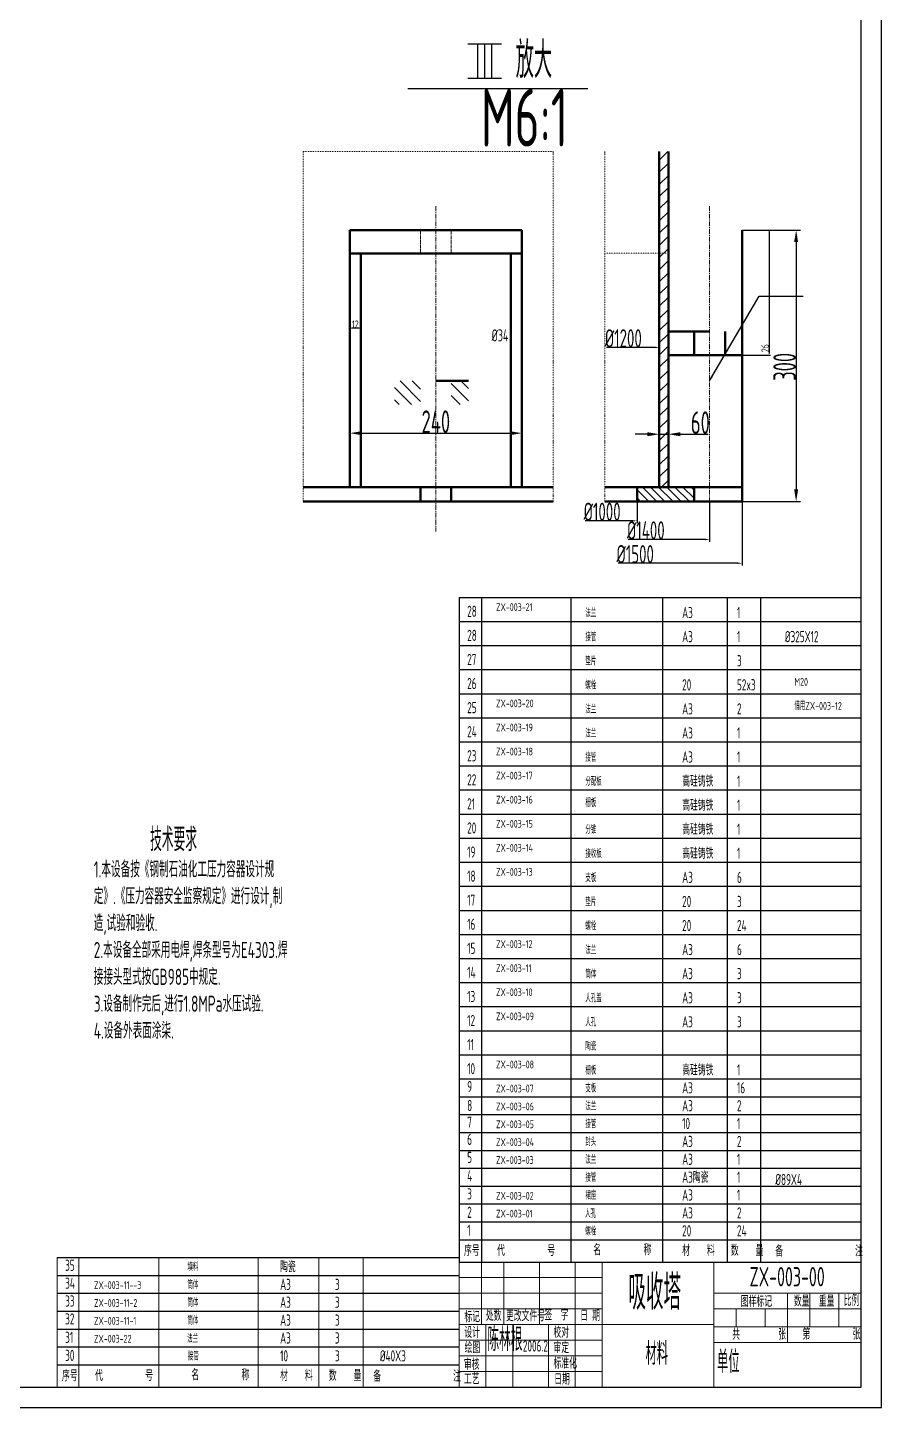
# Model space of a CAD drawing. Header units: millimetres. Extents: x -253 to 11070, y -374 to 15635.
# Drawn here: x 5408 to 11070, y -374 to 8776 of the extents above; entities that cross this region are included whole.
import ezdxf

# ---------------------------------------------------------------- set-up
doc = ezdxf.new("R2010")
doc.units = ezdxf.units.MM
for name, pattern in [('CENTER', [50.8, 31.75, -6.35, 6.35, -6.35]), ('DASHED2', [9.525, 6.35, -3.175]), ('DIVIDE2', [15.875, 6.35, -3.175, 0, -3.175, 0, -3.175])]:
    doc.linetypes.add(name, pattern=pattern)
for name, color, linetype, lineweight in [('中心线', 6, 'CENTER', 18), ('剖面线', 3, 'Continuous', 18), ('双点划线', 8, 'DIVIDE2', 18), ('文字', 2, 'Continuous', 25), ('标注', 1, 'Continuous', 30), ('粗实线', 5, 'Continuous', 50), ('虚线', 7, 'DASHED2', 18)]:
    doc.layers.add(name, color=color, linetype=linetype, lineweight=lineweight)
doc.styles.add('字体120', font='gbenor.shx', dxfattribs={"width": 0.7, "height": 120, "bigfont": 'gbcbig.shx'})
doc.styles.add('字体150', font='gbenor.shx', dxfattribs={"width": 0.7, "height": 150, "bigfont": 'gbcbig.shx'})
doc.styles.add('字体5', font='gbenor.shx', dxfattribs={"width": 0.7, "height": 5, "bigfont": 'gbcbig.shx'})
doc.styles.add('字体50', font='gbenor.shx', dxfattribs={"width": 0.7, "height": 50, "bigfont": 'gbcbig.shx'})
doc.styles.add('字体80', font='gbenor.shx', dxfattribs={"width": 0.7, "height": 80, "bigfont": 'gbcbig.shx'})
doc.dimstyles.new('基本样式150', dxfattribs={"dimtxt": 150, "dimasz": 80, "dimexe": 30, "dimexo": 0.625, "dimgap": 1.5, "dimtad": 1, "dimdec": 1, "dimdsep": 46, "dimtxsty": '字体150', "dimcen": 20, "dimadec": 0, "dimazin": 0, "dimtfac": 1, "dimtdec": 1, "dimtmove": 0, "dimatfit": 3, "dimfxl": 0, "dimarcsym": 0})
doc.dimstyles.new('基本样式50', dxfattribs={"dimtxt": 50, "dimasz": 10, "dimexe": 9, "dimexo": 0.625, "dimtad": 1, "dimdec": 1, "dimdsep": 46, "dimtxsty": '字体50', "dimcen": 4, "dimadec": 0, "dimazin": 0, "dimtfac": 1, "dimtdec": 1, "dimtmove": 0, "dimatfit": 3, "dimfxl": 0, "dimarcsym": 0})
doc.dimstyles.new('省扯样式50', dxfattribs={"dimtxt": 120, "dimasz": 30, "dimexe": 15, "dimexo": 0.625, "dimtad": 1, "dimdec": 1, "dimdsep": 46, "dimtxsty": '字体120', "dimcen": 4, "dimse2": 1, "dimsd2": 1, "dimadec": 0, "dimazin": 0, "dimtfac": 1, "dimtdec": 1, "dimtmove": 0, "dimatfit": 3, "dimfxl": 0, "dimarcsym": 0})

# ---------------------------------------------------------------- blocks, each defined once
blk = doc.blocks.new('*D40')
at = {"layer": 'Defpoints', "color": 0}
for p in [(8894.4, 5633.2), (9931.3, 5633.2), (8894.4, 5381.3)]:
    blk.add_point(p, dxfattribs=at)
at = {"layer": '标注', "color": 0, "lineweight": -2}
for p, q in [((9931.3, 5632.6), (9931.3, 5366.3)), ((9901.3, 5381.3), (9391.9, 5381.3))]:
    blk.add_line(p, q, dxfattribs=at)
at = {"layer": '标注', "color": 0}
blk.add_solid([(9901.3, 5386.3), (9901.3, 5376.3), (9931.3, 5381.3)], dxfattribs=at)
at = {"layer": '标注', "color": 0, "insert": (9508.1, 5441.9), "char_height": 120, "attachment_point": 5, "style": '字体120'}
blk.add_mtext('%%C1400', dxfattribs=at)
blk = doc.blocks.new('*D41')
at = {"layer": 'Defpoints', "color": 0}
for p in [(8115.6, 6654.7), (8115.6, 5729.2), (9597.3, 5729.2)]:
    blk.add_point(p, dxfattribs=at)
at = {"layer": '标注', "color": 0, "lineweight": -2}
for p, q in [((9567.3, 6654.7), (9246.3, 6654.7)), ((9597.3, 5729.9), (9597.3, 6669.7))]:
    blk.add_line(p, q, dxfattribs=at)
at = {"layer": '标注', "color": 0}
blk.add_solid([(9567.3, 6659.7), (9567.3, 6649.7), (9597.3, 6654.7)], dxfattribs=at)
at = {"layer": '标注', "color": 0, "insert": (9359, 6715.3), "char_height": 120, "attachment_point": 5, "style": '字体120'}
blk.add_mtext('%%C1200 ', dxfattribs=at)
blk = doc.blocks.new('*D42')
at = {"layer": 'Defpoints', "color": 0}
for p in [(7236.3, 5633.2), (10147.9, 5633.2), (7236.3, 5223.8)]:
    blk.add_point(p, dxfattribs=at)
at = {"layer": '标注', "color": 0, "lineweight": -2}
for p, q in [((10147.9, 5632.6), (10147.9, 5208.8)), ((10117.9, 5223.8), (9324.7, 5223.8))]:
    blk.add_line(p, q, dxfattribs=at)
at = {"layer": '标注', "color": 0}
blk.add_solid([(10117.9, 5228.8), (10117.9, 5218.8), (10147.9, 5223.8)], dxfattribs=at)
at = {"layer": '标注', "color": 0, "insert": (9437.4, 5284.4), "char_height": 120, "attachment_point": 5, "style": '字体120'}
blk.add_mtext('%%C1500', dxfattribs=at)
blk = doc.blocks.new('*D43')
at = {"layer": 'Defpoints', "color": 0}
for p in [(10147.9, 7433.2), (10147.9, 6604.5), (10324.9, 6604.5)]:
    blk.add_point(p, dxfattribs=at)
at = {"layer": '标注', "color": 0, "lineweight": -2}
for p, q in [((10148.5, 7433.2), (10333.9, 7433.2)), ((10324.9, 7423.2), (10324.9, 6614.5)), ((10148.5, 6604.5), (10333.9, 6604.5))]:
    blk.add_line(p, q, dxfattribs=at)
at = {"layer": '标注', "color": 0}
for points in [[(10323.2, 7423.2), (10326.5, 7423.2), (10324.9, 7433.2)], [(10323.2, 6614.5), (10326.5, 6614.5), (10324.9, 6604.5)]]:
    blk.add_solid(points, dxfattribs=at)
at = {"layer": '标注', "color": 0, "insert": (10299.2, 6649.9), "char_height": 50, "attachment_point": 5, "rotation": 90, "style": '字体50'}
blk.add_mtext('26', dxfattribs=at)
blk = doc.blocks.new('*D44')
at = {"layer": 'Defpoints', "color": 0}
for p in [(10147.9, 7433.2), (10147.9, 5633.2), (10504.7, 5633.2)]:
    blk.add_point(p, dxfattribs=at)
at = {"layer": '标注', "color": 0, "lineweight": -2}
for p, q in [((10148.5, 7433.2), (10534.7, 7433.2)), ((10504.7, 7353.2), (10504.7, 5713.2)), ((10148.5, 5633.2), (10534.7, 5633.2))]:
    blk.add_line(p, q, dxfattribs=at)
at = {"layer": '标注', "color": 0}
for points in [[(10491.3, 7353.2), (10518, 7353.2), (10504.7, 7433.2)], [(10491.3, 5713.2), (10518, 5713.2), (10504.7, 5633.2)]]:
    blk.add_solid(points, dxfattribs=at)
at = {"layer": '标注', "color": 0, "insert": (10428.2, 6526), "char_height": 150, "attachment_point": 5, "rotation": 90, "style": '字体150'}
blk.add_mtext('300', dxfattribs=at)
blk = doc.blocks.new('*D45')
at = {"layer": 'Defpoints', "color": 0}
for p in [(9657.3, 6079.5), (9597.3, 5729.2), (9657.3, 5729.2)]:
    blk.add_point(p, dxfattribs=at)
at = {"layer": '标注', "color": 0, "lineweight": -2}
for p, q in [((9517.3, 6079.5), (9437.3, 6079.5)), ((9597.3, 5729.9), (9597.3, 6109.5)), ((9597.3, 6079.5), (9657.3, 6079.5)), ((9657.3, 5729.9), (9657.3, 6109.5)), ((9737.3, 6079.5), (9921.8, 6079.5))]:
    blk.add_line(p, q, dxfattribs=at)
at = {"layer": '标注', "color": 0}
for points in [[(9517.3, 6092.8), (9517.3, 6066.1), (9597.3, 6079.5)], [(9737.3, 6092.8), (9737.3, 6066.1), (9657.3, 6079.5)]]:
    blk.add_solid(points, dxfattribs=at)
at = {"layer": '标注', "color": 0, "insert": (9869.6, 6156), "char_height": 150, "attachment_point": 5, "style": '字体150'}
blk.add_mtext('60', dxfattribs=at)
blk = doc.blocks.new('*D46')
at = {"layer": 'Defpoints', "color": 0}
for p in [(8685.6, 6086.2), (7545.6, 5729.2), (8685.6, 5729.2)]:
    blk.add_point(p, dxfattribs=at)
at = {"layer": '标注', "color": 0, "lineweight": -2}
for p, q in [((7545.6, 5729.9), (7545.6, 6116.2)), ((7625.6, 6086.2), (8605.6, 6086.2)), ((8685.6, 5729.9), (8685.6, 6116.2))]:
    blk.add_line(p, q, dxfattribs=at)
at = {"layer": '标注', "color": 0}
for points in [[(7625.6, 6099.5), (7625.6, 6072.8), (7545.6, 6086.2)], [(8605.6, 6099.5), (8605.6, 6072.8), (8685.6, 6086.2)]]:
    blk.add_solid(points, dxfattribs=at)
at = {"layer": '标注', "color": 0, "insert": (8115.6, 6162.7), "char_height": 150, "attachment_point": 5, "style": '字体150'}
blk.add_mtext('240', dxfattribs=at)
blk = doc.blocks.new('*D47')
at = {"layer": 'Defpoints', "color": 0}
for p in [(7545.6, 7277.2), (7617.6, 7277.2), (7545.6, 6783.3)]:
    blk.add_point(p, dxfattribs=at)
at = {"layer": '标注', "color": 0, "lineweight": -2}
for p, q in [((7545.6, 7276.6), (7545.6, 6774.3)), ((7617.6, 7276.6), (7617.6, 6774.3)), ((7607.6, 6783.3), (7555.6, 6783.3))]:
    blk.add_line(p, q, dxfattribs=at)
at = {"layer": '标注', "color": 0}
for points in [[(7555.6, 6785), (7555.6, 6781.6), (7545.6, 6783.3)], [(7607.6, 6785), (7607.6, 6781.6), (7617.6, 6783.3)]]:
    blk.add_solid(points, dxfattribs=at)
at = {"layer": '标注', "color": 0, "insert": (7581.6, 6808.9), "char_height": 50, "attachment_point": 5, "style": '字体50'}
blk.add_mtext('12', dxfattribs=at)
blk = doc.blocks.new('*D48')
at = {"layer": 'Defpoints', "color": 0}
for p in [(8013.6, 5633.2), (9450, 5633.2), (8013.6, 5505)]:
    blk.add_point(p, dxfattribs=at)
at = {"layer": '标注', "color": 0, "lineweight": -2}
for p, q in [((9450, 5632.6), (9450, 5490)), ((9420, 5505), (9105.6, 5505))]:
    blk.add_line(p, q, dxfattribs=at)
at = {"layer": '标注', "color": 0}
blk.add_solid([(9420, 5510), (9420, 5500), (9450, 5505)], dxfattribs=at)
at = {"layer": '标注', "color": 0, "insert": (9218.2, 5565.6), "char_height": 120, "attachment_point": 5, "style": '字体120'}
blk.add_mtext('%%C1000', dxfattribs=at)

msp = doc.modelspace()

# ---------------------------------------------------------------- hatches: boundary and pattern name
at = {"layer": '剖面线'}
h = msp.add_hatch(dxfattribs=at)
h.set_pattern_fill('ANSI31', color=256, scale=18, style=0)
h.set_pattern_definition([(45, (-601239.55, 64006.39), (-40.4111525, 40.4111525), [])])
h.paths.add_polyline_path([(9597.28, 5729.23), (9657.28, 5729.23), (9657.28, 7953.58), (9597.28, 7953.58)])
h = msp.add_hatch(dxfattribs=at)
h.set_pattern_fill('ANSI31', color=256, scale=18, angle=90, style=0)
h.set_pattern_definition([(135, (-603055.23, 63005.48), (-40.4111525, -40.4111525), [])])
h.paths.add_polyline_path([(8013.62, 6432.32), (7841.6, 6432.32), (7841.6, 6276.32), (8013.62, 6276.32)])
h.paths.add_polyline_path([(8332.23, 6276.32), (8332.23, 6432.32), (8217.62, 6432.32), (8217.62, 6276.32)])
h = msp.add_hatch(dxfattribs=at)
h.set_pattern_fill('ANSI31', color=256, scale=12, angle=90, style=0)
h.set_pattern_definition([(135, (-601239.55, 64006.393), (-26.9407684, -26.9407684), [])])
h.paths.add_polyline_path([(9449.99, 5729.23), (9449.99, 5633.23), (9829.3, 5633.23), (9829.3, 5729.23)])

# ---------------------------------------------------------------- linework, layer by layer
for p, q in [((11070.1, -373.54), (11070.1, 15635.15)), ((8269.59, 4997.4), (10935.46, 4997.4)), ((8269.59, 4997.4), (8269.59, 590.48)), ((8417.7, 4997.4), (8417.7, 590.48)), ((9010.11, 4997.4), (9010.11, 590.48)), ((9619.01, 4997.4), (9619.01, 590.48)), ((10046.84, 4997.4), (10046.84, 590.48)), ((10269, 4997.4), (10269, 590.48)), ((8269.59, 4837.77), (10935.46, 4837.77)), ((8269.59, 4678.15), (10935.46, 4678.15)), ((8269.59, 4518.53), (10935.46, 4518.53)), ((8269.59, 4358.9), (10935.46, 4358.9)), ((8269.59, 4199.28), (10935.46, 4199.28)), ((8269.59, 4039.66), (10935.46, 4039.66)), ((8269.59, 3880.03), (10935.46, 3880.03)), ((8269.59, 3720.41), (10935.46, 3720.41)), ((8269.59, 3560.79), (10935.46, 3560.79)), ((8269.59, 3401.16), (10935.46, 3401.16)), ((8269.59, 3241.54), (10935.46, 3241.54)), ((8269.59, 3081.92), (10935.46, 3081.92)), ((8269.59, 2922.29), (10935.46, 2922.29)), ((8269.59, 2762.67), (10935.46, 2762.67)), ((8269.59, 2603.05), (10935.46, 2603.05)), ((8269.59, 2443.42), (10935.46, 2443.42)), ((8269.59, 2283.8), (10935.46, 2283.8)), ((8269.59, 2124.18), (10935.46, 2124.18)), ((8269.59, 1964.55), (10935.46, 1964.55)), ((8269.59, 1804.93), (10935.46, 1804.93)), ((10935.46, 590.48), (10935.46, 1804.93)), ((8269.59, 1686.45), (10935.46, 1686.45)), ((8269.59, 1567.96), (10935.46, 1567.96)), ((8269.59, 1449.48), (10935.46, 1449.48)), ((8269.59, 1331), (10935.46, 1331)), ((8269.59, 1212.52), (10935.46, 1212.52)), ((8269.59, 1094.03), (10935.46, 1094.03)), ((8269.59, 975.55), (10935.46, 975.55)), ((8269.59, 857.07), (10935.46, 857.07)), ((8269.59, 738.58), (10935.46, 738.58)), ((5603.72, 620.1), (8269.59, 620.1)), ((8269.59, 590.48), (10935.46, 590.48)), ((5603.72, 501.62), (8269.59, 501.62)), ((5603.72, 383.13), (8269.59, 383.13)), ((5603.72, 264.65), (8269.59, 264.65)), ((5603.72, 146.17), (8269.59, 146.17)), ((5603.72, 27.68), (8269.59, 27.68)), ((5603.72, -90.8), (8269.59, -90.8)), ((5603.72, -238.9), (8269.59, -238.9)), ((-253.12, -373.54), (11070.1, -373.54))]:
    msp.add_line(p, q)
at = {"layer": 'Defpoints'}
msp.add_line((7339.88, 264.65), (7633.43, 264.65), dxfattribs=at)
at = {"layer": '中心线'}
for p, q in [((8115.62, 7591.25), (8115.62, 5435.13)), ((9931.3, 7591.25), (9931.3, 5435.13))]:
    msp.add_line(p, q, dxfattribs=at)
at = {"layer": '剖面线'}
for p, q in [((5603.72, 620.1), (5603.72, -238.9)), ((5748.11, 620.1), (5748.11, -238.9)), ((6278.39, 620.1), (6278.39, -238.9)), ((6936.66, 620.1), (6936.66, -238.9)), ((7339.88, 620.1), (7339.88, -238.9)), ((7633.43, 620.1), (7633.43, -238.9)), ((8269.59, 590.48), (10935.46, 590.48)), ((8269.59, 590.48), (8269.59, -238.9)), ((8417.7, 590.48), (8417.7, 175.79)), ((8565.8, 590.48), (8565.8, 175.79)), ((8802.77, 590.48), (8802.77, 175.79)), ((9039.73, 590.48), (9039.73, -238.9)), ((9217.46, 590.48), (9217.46, -238.9)), ((9957.98, 590.48), (9957.98, -238.9)), ((10935.46, 590.48), (10935.46, -238.9)), ((8269.59, 486.81), (9217.46, 486.81)), ((8269.59, 383.13), (9217.46, 383.13)), ((9957.98, 383.13), (10935.46, 383.13)), ((10446.72, 383.13), (10446.72, 57.3)), ((10594.83, 383.13), (10594.83, 160.98)), ((10787.36, 383.13), (10787.36, 160.98)), ((8269.59, 279.46), (9217.46, 279.46)), ((9957.98, 279.46), (10935.46, 279.46)), ((10106.08, 279.46), (10106.08, 160.98)), ((10298.62, 279.46), (10298.62, 160.98)), ((9217.46, 175.79), (8269.59, 175.79)), ((8447.32, 175.79), (8447.32, -238.9)), ((8625.04, 175.79), (8625.04, -238.9)), ((8862.01, 175.79), (8862.01, -238.9)), ((9217.46, 175.79), (9957.98, 175.79)), ((9957.98, 160.98), (10935.46, 160.98)), ((8269.59, 72.11), (9217.46, 72.11)), ((9957.98, 57.3), (10935.46, 57.3)), ((8269.59, -31.56), (9217.46, -31.56)), ((8269.59, -135.23), (9217.46, -135.23)), ((5603.72, -238.9), (8269.59, -238.9)), ((8269.59, -238.9), (10935.46, -238.9))]:
    msp.add_line(p, q, dxfattribs=at)
at = {"layer": '双点划线'}
for p, q in [((7236.27, 5633.23), (7236.27, 7953.58)), ((7236.27, 7953.58), (8894.41, 7953.58)), ((8894.41, 7953.58), (8894.41, 5633.23)), ((9236.06, 7953.58), (9236.06, 5633.23)), ((9657.28, 7280.88), (9236.06, 7280.88))]:
    msp.add_line(p, q, dxfattribs=at)
at = {"layer": '标注'}
for p, q in [((10935.46, -238.9), (10935.46, 15500.51)), ((8327.42, 8667.67), (8550.1, 8667.67)), ((8392.36, 8667.67), (8392.36, 8440.43)), ((8438.76, 8667.67), (8438.76, 8440.43)), ((8485.16, 8667.67), (8485.16, 8440.43)), ((8327.42, 8440.43), (8550.1, 8440.43)), ((7929.17, 8372.48), (9122.45, 8372.48)), ((83.48, -238.9), (10935.46, -238.9)), ((8269.59, -238.9), (10935.46, -238.9))]:
    msp.add_line(p, q, dxfattribs=at)
at = {"layer": '粗实线'}
for p, q in [((9597.28, 7953.58), (9597.28, 5729.23)), ((9657.28, 7953.58), (9657.28, 5729.23)), ((7545.62, 7433.23), (7545.62, 5729.23)), ((7545.62, 7433.23), (8685.62, 7433.23)), ((8685.62, 7433.23), (8685.62, 5729.23)), ((10147.91, 7433.23), (10147.91, 5633.23)), ((7545.62, 7277.23), (8685.62, 7277.23)), ((7617.62, 7277.23), (7617.62, 5729.23)), ((8613.62, 7277.23), (8613.62, 5729.23)), ((9657.28, 6760.53), (9931.3, 6760.53)), ((9829.3, 6760.53), (9829.3, 6604.53)), ((10033.3, 6760.53), (10033.3, 6604.53)), ((9657.28, 6604.53), (10147.91, 6604.53)), ((8115.62, 6432.32), (8332.23, 6432.32)), ((7236.27, 5729.23), (8894.41, 5729.23)), ((8013.62, 5729.23), (8013.62, 5633.23)), ((8217.62, 5729.23), (8217.62, 5633.23)), ((9236.06, 5729.23), (10147.91, 5729.23)), ((9449.99, 5729.23), (9449.99, 5633.23)), ((9829.3, 5729.23), (9829.3, 5633.23)), ((7236.27, 5633.23), (8894.41, 5633.23)), ((9236.06, 5633.23), (10147.91, 5633.23))]:
    msp.add_line(p, q, dxfattribs=at)
at = {"layer": '虚线'}
for p, q in [((8013.62, 7433.23), (8013.62, 7277.23)), ((8217.62, 7433.23), (8217.62, 7277.23))]:
    msp.add_line(p, q, dxfattribs=at)

# ---------------------------------------------------------------- texts
at = {"layer": '文字', "width": 0.7}
for s, height, style, p in [('ZX-003-21', 51.425, '字体50', (8514.7, 4907.35)), ('法兰', 51.425, '字体50', (9107.12, 4867.13)), ('A3', 74.052, '字体5', (9748.93, 4859.8)), ('1', 74.05, '字体5', (10112.42, 4859.8)), ('接管', 51.425, '字体50', (9107.12, 4707.51)), ('A3', 74.052, '字体5', (9748.93, 4700.17)), ('1', 74.05, '字体5', (10112.42, 4700.17)), ('%%C325X12', 74.052, '字体5', (10429.49, 4700.17)), ('垫片', 51.425, '字体50', (9107.12, 4547.88)), ('3', 74.05, '字体5', (10112.42, 4540.55)), ('螺栓', 51.425, '字体50', (9107.12, 4388.26)), ('20', 74.052, '字体5', (9748.93, 4380.93)), ('52x3', 74.052, '字体5', (10112.42, 4380.93)), ('M20', 51.425, '字体50', (10493.53, 4411.51)), ('ZX-003-20', 51.425, '字体50', (8514.7, 4268.86)), ('借用ZX-003-12', 51.425, '字体50', (10493.53, 4251.89)), ('法兰', 51.425, '字体50', (9107.12, 4228.64)), ('A3', 74.052, '字体5', (9748.93, 4221.3)), ('2', 74.05, '字体5', (10112.42, 4221.3)), ('ZX-003-19', 51.425, '字体50', (8514.7, 4109.24)), ('法兰', 51.425, '字体50', (9107.12, 4069.01)), ('A3', 74.052, '字体5', (9748.93, 4061.68)), ('1', 74.05, '字体5', (10112.42, 4061.68)), ('ZX-003-18', 51.425, '字体50', (8514.7, 3949.61)), ('接管', 51.425, '字体50', (9107.12, 3909.39)), ('A3', 74.052, '字体5', (9748.93, 3902.06)), ('1', 74.05, '字体5', (10112.42, 3902.06)), ('ZX-003-17', 51.425, '字体50', (8514.7, 3789.99)), ('分配板', 51.425, '字体50', (9107.12, 3749.77)), ('高硅铸铁', 74.052, '字体5', (9748.93, 3742.44)), ('1', 74.05, '字体5', (10112.42, 3742.44)), ('ZX-003-16', 51.425, '字体50', (8514.7, 3630.37)), ('栅板', 51.425, '字体50', (9107.12, 3608.59)), ('高硅铸铁', 74.052, '字体5', (9748.93, 3582.81)), ('1', 74.05, '字体5', (10112.42, 3582.81)), ('技术要求', 154.275, '字体150', (6220.74, 3314.85)), ('ZX-003-15', 51.425, '字体50', (8514.7, 3470.74)), ('分锥', 51.425, '字体50', (9107.12, 3430.52)), ('高硅铸铁', 74.052, '字体5', (9748.93, 3423.19)), ('1', 74.05, '字体5', (10112.42, 3423.19)), ('ZX-003-14', 51.425, '字体50', (8514.7, 3311.12)), ('接收板', 51.425, '字体50', (9107.12, 3270.9)), ('高硅铸铁', 74.052, '字体5', (9748.93, 3263.57)), ('1', 74.05, '字体5', (10112.42, 3263.57)), ('ZX-003-13', 51.425, '字体50', (8514.7, 3151.5)), ('支板', 51.425, '字体50', (9107.12, 3111.27)), ('A3', 74.052, '字体5', (9748.93, 3103.94)), ('6', 74.05, '字体5', (10112.42, 3103.94)), ('垫片', 51.425, '字体50', (9107.12, 2951.65)), ('20', 74.052, '字体5', (9748.93, 2944.32)), ('3', 74.05, '字体5', (10112.42, 2944.32)), ('螺栓', 51.425, '字体50', (9107.12, 2792.03)), ('20', 74.052, '字体5', (9748.93, 2784.7)), ('24', 74.052, '字体5', (10112.42, 2784.7)), ('ZX-003-12', 51.425, '字体50', (8514.7, 2672.63)), ('法兰', 51.425, '字体50', (9107.12, 2632.4)), ('A3', 74.052, '字体5', (9748.93, 2625.07)), ('6', 74.05, '字体5', (10112.42, 2625.07)), ('ZX-003-11', 51.425, '字体50', (8514.7, 2513)), ('筒体', 51.425, '字体50', (9107.12, 2472.78)), ('A3', 74.052, '字体5', (9748.93, 2465.45)), ('3', 74.05, '字体5', (10112.42, 2465.45)), ('ZX-003-10', 51.425, '字体50', (8514.7, 2353.38)), ('A3', 74.052, '字体5', (9748.93, 2305.83)), ('3', 74.05, '字体5', (10112.42, 2305.83)), ('人孔盖', 51.425, '字体50', (9107.12, 2313.16)), ('ZX-003-09', 51.425, '字体50', (8514.7, 2193.76)), ('人孔', 51.425, '字体50', (9107.12, 2153.53)), ('A3', 74.052, '字体5', (9748.93, 2146.2)), ('3', 74.05, '字体5', (10112.42, 2146.2)), ('陶瓷', 51.425, '字体50', (9107.12, 1993.91)), ('ZX-003-08', 51.425, '字体50', (8514.7, 1874.51)), ('栅板', 51.425, '字体50', (9107.12, 1834.29)), ('高硅铸铁', 74.052, '字体5', (9748.93, 1826.96)), ('1', 74.05, '字体5', (10112.42, 1826.96)), ('ZX-003-07', 51.425, '字体50', (8514.7, 1714.89)), ('支板', 51.425, '字体50', (9107.12, 1715.8)), ('A3', 74.052, '字体5', (9748.93, 1708.47)), ('16', 74.052, '字体5', (10112.42, 1708.47)), ('ZX-003-06', 51.425, '字体50', (8514.7, 1596.41)), ('法兰', 51.425, '字体50', (9107.12, 1597.32)), ('A3', 74.052, '字体5', (9748.93, 1589.99)), ('2', 74.05, '字体5', (10112.42, 1589.99)), ('ZX-003-05', 51.425, '字体50', (8514.7, 1477.92)), ('接管', 51.425, '字体50', (9107.12, 1478.84)), ('10', 74.052, '字体5', (9748.93, 1471.51)), ('1', 74.05, '字体5', (10112.42, 1471.51)), ('ZX-003-04', 51.425, '字体50', (8514.7, 1359.44)), ('封头', 51.425, '字体50', (9107.12, 1360.35)), ('A3', 74.052, '字体5', (9748.93, 1353.02)), ('2', 74.05, '字体5', (10112.42, 1353.02)), ('ZX-003-03', 51.425, '字体50', (8514.7, 1240.96)), ('法兰', 51.425, '字体50', (9107.12, 1241.87)), ('A3', 74.052, '字体5', (9748.93, 1234.54)), ('1', 74.05, '字体5', (10112.42, 1234.54)), ('A3陶瓷', 74.052, '字体5', (9748.93, 1116.06)), ('1', 74.05, '字体5', (10112.42, 1116.06)), ('接管', 51.425, '字体50', (9107.12, 1123.39)), ('%%C89X4', 74.052, '字体5', (10366.24, 1100.45)), ('ZX-003-02', 51.425, '字体50', (8514.7, 1003.99)), ('裙座', 51.425, '字体50', (9107.12, 1004.91)), ('A3', 74.052, '字体5', (9748.93, 997.57)), ('1', 74.05, '字体5', (10112.42, 997.57)), ('ZX-003-01', 51.425, '字体50', (8514.7, 885.51)), ('人孔', 51.425, '字体50', (9105.22, 884.54)), ('A3', 74.052, '字体5', (9748.93, 879.09)), ('2', 74.05, '字体5', (10112.42, 879.09)), ('螺栓', 51.425, '字体50', (9107.12, 767.94)), ('20', 74.052, '字体5', (9748.93, 760.61)), ('24', 74.052, '字体5', (10112.42, 760.61)), ('序号', 74.052, '字体5', (8302.51, 629.53)), ('代          号', 74.052, '字体5', (8521.62, 630.25)), ('名          称', 74.052, '字体5', (9159.79, 635.47)), ('材    料', 74.052, '字体5', (9748.93, 631.01)), ('数    量', 74.052, '字体5', (10071.55, 631.01)), ('备                 注', 74.052, '字体5', (10366.24, 626.52)), ('填料', 51.425, '字体50', (6468.65, 530.97)), ('陶瓷', 74.052, '字体5', (7083.06, 523.64)), ('ZX-003-00', 128.562, '字体50', (10196.03, 428.68)), ('ZX-003-11--3', 51.425, '字体50', (5848.83, 411.57)), ('筒体', 51.425, '字体50', (6468.65, 412.49)), ('A3', 74.052, '字体5', (7083.06, 405.16)), ('3', 74.05, '字体5', (7446.55, 405.16)), ('吸收塔', 231.413, '字体150', (9392.03, 274.36)), ('ZX-003-11-2', 51.425, '字体50', (5848.83, 293.09)), ('筒体', 51.425, '字体50', (6468.65, 294.01)), ('A3', 74.052, '字体5', (7083.06, 286.68)), ('3', 74.05, '字体5', (7446.55, 286.68)), ('ZX-003-11-1', 51.425, '字体50', (5848.83, 174.61)), ('筒体', 51.425, '字体50', (6468.65, 175.52)), ('A3', 74.052, '字体5', (7083.06, 168.19)), ('3', 74.05, '字体5', (7446.55, 168.19)), ('ZX-003-22', 51.425, '字体50', (5848.83, 56.12)), ('法兰', 51.425, '字体50', (6466.96, 55.16)), ('A3', 74.052, '字体5', (7083.06, 49.71)), ('3', 74.05, '字体5', (7446.55, 49.71)), ('陈林根', 154.275, '字体150', (8457.35, 0.25)), ('10', 74.052, '字体5', (7083.06, -68.77)), ('3', 74.05, '字体5', (7446.55, -68.77)), ('%%C40X3', 74.052, '字体5', (7744.07, -68.77)), ('2006.2', 74.052, '字体5', (8692.85, -3.35)), (' 接管', 51.425, '字体50', (6447.38, -61.44)), ('序号', 74.052, '字体5', (5636.63, -199.86)), ('代          号', 74.052, '字体5', (5855.74, -199.13)), ('名          称', 74.052, '字体5', (6493.92, -193.91)), ('材    料', 74.052, '字体5', (7083.06, -198.38)), ('数    量', 74.052, '字体5', (7405.68, -198.38)), ('备                 注', 74.052, '字体5', (7700.37, -202.86))]:
    msp.add_text(s, height=height, dxfattribs=dict(at, style=style)).set_placement(p)
at = {"layer": '文字', "insert": (5847.27, 3248.08), "char_height": 106.964, "width": 1295.7046, "attachment_point": 1, "style": '字体80'}
msp.add_mtext('1.本设备按《钢制石油化工压力容器设计规定》.《压力容器安全监察规定》进行设计,制造,试验和验收.\\P2.本设备全部采用电焊,焊条型号为E4303.焊接接头型式按GB985中规定.\\P3.设备制作完后,进行1.8MPa水压试验.\\P4.设备外表面涂柒.', dxfattribs=at)
at = {"layer": '标注', "width": 0.7}
for s, height, style, p in [('放大', 240, '字体80', (8644.89, 8440.43)), ('M6:1', 384, '字体80', (8414.28, 7987.06)), ('%%C34', 80, '字体80', (8485.72, 6694.59)), ('28', 74.052, '字体5', (8323.42, 4868.21)), ('28', 74.052, '字体5', (8323.42, 4708.59)), ('27', 74.052, '字体5', (8323.42, 4548.97)), ('26', 74.052, '字体5', (8323.42, 4389.34)), ('25', 74.052, '字体5', (8323.42, 4229.72)), ('24', 74.052, '字体5', (8323.42, 4070.1)), ('23', 74.052, '字体5', (8323.42, 3910.47)), ('22', 74.052, '字体5', (8323.42, 3750.85)), ('21', 74.052, '字体5', (8323.42, 3591.23)), ('20', 74.052, '字体5', (8323.42, 3431.6)), ('19', 74.052, '字体5', (8323.42, 3271.98)), ('18', 74.052, '字体5', (8323.42, 3112.36)), ('17', 74.052, '字体5', (8323.42, 2952.73)), ('16', 74.052, '字体5', (8323.42, 2793.11)), ('15', 74.052, '字体5', (8323.42, 2633.49)), ('14', 74.052, '字体5', (8323.42, 2473.87)), ('13', 74.052, '字体5', (8323.42, 2314.24)), ('12', 74.052, '字体5', (8323.42, 2154.62)), ('11', 74.052, '字体5', (8323.42, 1995)), ('10', 74.052, '字体5', (8323.42, 1835.37)), ('9', 74.05, '字体5', (8323.42, 1716.89)), ('8', 74.05, '字体5', (8323.42, 1591.53)), ('7', 74.05, '字体5', (8323.42, 1481.1)), ('6', 74.05, '字体5', (8323.42, 1366.76)), ('5', 74.05, '字体5', (8323.42, 1247.37)), ('4', 74.05, '字体5', (8323.42, 1124.99)), ('3', 74.05, '字体5', (8323.42, 1005.6)), ('2', 74.05, '字体5', (8323.42, 883.23)), ('1', 74.05, '字体5', (8323.42, 763.84)), ('35', 74.052, '字体5', (5657.55, 531.67)), ('34', 74.052, '字体5', (5657.55, 413.19)), ('33', 74.052, '字体5', (5657.55, 294.7)), ('图样标记', 74.052, '字体5', (10137.52, 292.99)), ('数量', 74.052, '字体5', (10489.39, 294.82)), ('重量', 74.052, '字体5', (10655.18, 294.82)), ('比例', 74.052, '字体5', (10820.03, 298.67)), ('处数', 74.052, '字体5', (8447.1, 199.76)), ('更改文件号', 74.052, '字体5', (8580.79, 197.61)), ('签  字', 74.052, '字体5', (8835.25, 204.07)), ('日 期', 74.052, '字体5', (9072.43, 199.76)), ('32', 74.052, '字体5', (5657.55, 176.22)), ('标记', 74.052, '字体5', (8304.78, 191.14)), ('31', 74.052, '字体5', (5657.55, 53.85)), ('设计', 74.052, '字体5', (8304.78, 87.72)), ('校对', 74.052, '字体5', (8895.62, 87.72)), ('共         张', 74.052, '字体5', (10080.92, 74.56)), ('第          张', 74.052, '字体5', (10546.47, 76.03)), ('30', 74.052, '字体5', (5657.55, -65.54)), ('绘图', 74.052, '字体5', (8306.32, -13.43)), ('审定', 74.052, '字体5', (8895.62, -13.54)), ('材料', 148.104, '字体5', (9505.8, -91.17)), ('单位', 148.104, '字体5', (9980.5, -144.99)), ('审核', 74.052, '字体5', (8301.26, -124.7)), ('标准化', 74.052, '字体5', (8895.62, -117.21)), ('工艺', 74.052, '字体5', (8301.26, -220.79)), ('日期', 74.052, '字体5', (8899.94, -222.53))]:
    msp.add_text(s, height=height, dxfattribs=dict(at, style=style)).set_placement(p)

# ---------------------------------------------------------------- dimensions: what is measured, and where the dimension line sits
at = {"layer": '标注'}
for base, p2, text, dimstyle, picture, middle in [((10324.86, 6604.53), (10147.91, 6604.53), '26', '基本样式50', '*D43', (10324.86, 6649.92)), ((10504.67, 5633.23), (10147.91, 5633.23), '300', '基本样式150', '*D44', (10504.67, 6526.05))]:
    dim = msp.add_linear_dim(base=base, p1=(10147.91, 7433.23), p2=p2, angle=90, text=text, dimstyle=dimstyle, dxfattribs=at)
    dim.commit()
    dim.dimension.update_dxf_attribs({"geometry": picture, "text_midpoint": middle, "dimtype": 160})
for base, p1, p2, text, dimstyle, picture, middle in [((7545.62, 6783.29), (7617.62, 7277.23), (7545.62, 7277.23), '12', '基本样式50', '*D47', (7581.62, 6808.92)), ((8685.62, 6086.17), (7545.62, 5729.23), (8685.62, 5729.23), '240', '基本样式150', '*D46', (8115.62, 6162.67))]:
    dim = msp.add_linear_dim(base=base, p1=p1, p2=p2, text=text, dimstyle=dimstyle, dxfattribs=at)
    dim.commit()
    dim.dimension.update_dxf_attribs({"geometry": picture, "text_midpoint": middle})
for base, p1, p2, text, picture, middle in [((8115.62, 6654.67), (9597.28, 5729.23), (8115.62, 5729.23), '%%C1200 ', '*D41', (9358.99, 6654.67)), ((7236.27, 5223.76), (10147.91, 5633.23), (7236.27, 5633.23), '%%C1500', '*D42', (9437.36, 5223.76)), ((8013.62, 5505.01), (9449.99, 5633.23), (8013.62, 5633.23), '%%C1000', '*D48', (9218.22, 5505.01)), ((8894.41, 5381.32), (9931.3, 5633.23), (8894.41, 5633.23), '%%C1400', '*D40', (9508.05, 5381.32))]:
    dim = msp.add_linear_dim(base=base, p1=p1, p2=p2, text=text, dimstyle='省扯样式50', override={"dimpost": '%%c<>'}, dxfattribs=at)
    dim.commit()
    dim.dimension.update_dxf_attribs({"geometry": picture, "text_midpoint": middle, "dimtype": 160})
dim = msp.add_linear_dim(base=(9657.28, 6079.45), p1=(9597.28, 5729.23), p2=(9657.28, 5729.23), dimstyle='基本样式150', dxfattribs=at)
dim.commit()
dim.dimension.update_dxf_attribs({"geometry": '*D45', "text_midpoint": (9869.56, 6079.45), "dimtype": 160})

# ---------------------------------------------------------------- leaders
msp.add_leader([(9931.3, 6432.32), (10258.6, 6995.22), (10551.01, 6995.22)], dimstyle='省扯样式50', override={"dimgap": 0.625, "dimtad": 0}, dxfattribs=at)

doc.saveas('drawing.dxf')
